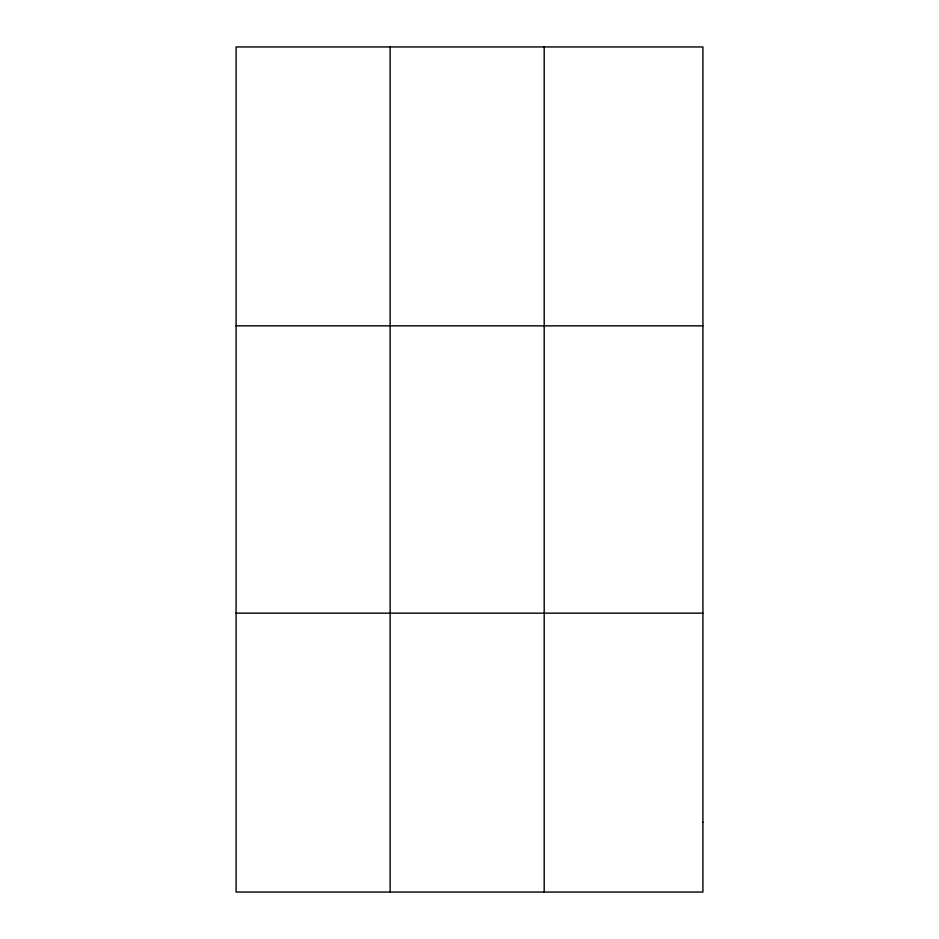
<?xml version="1.0" encoding="UTF-8"?>
<svg xmlns="http://www.w3.org/2000/svg" width="939" height="939" viewBox="0 0 939 939"><rect width="100%" height="100%" fill="white"/><g stroke="black" fill="none" stroke-linecap="round" stroke-linejoin="round"><path stroke-width="1.41" d="M390.143 46.95L390.143 892.05M544.197 46.95L544.197 892.05M236.088 325.833L702.912 325.833M236.088 613.167L702.912 613.167M702.912 822.329L702.912 892.05L236.088 892.05L236.088 46.95L702.912 46.95L702.912 822.329"/></g></svg>
